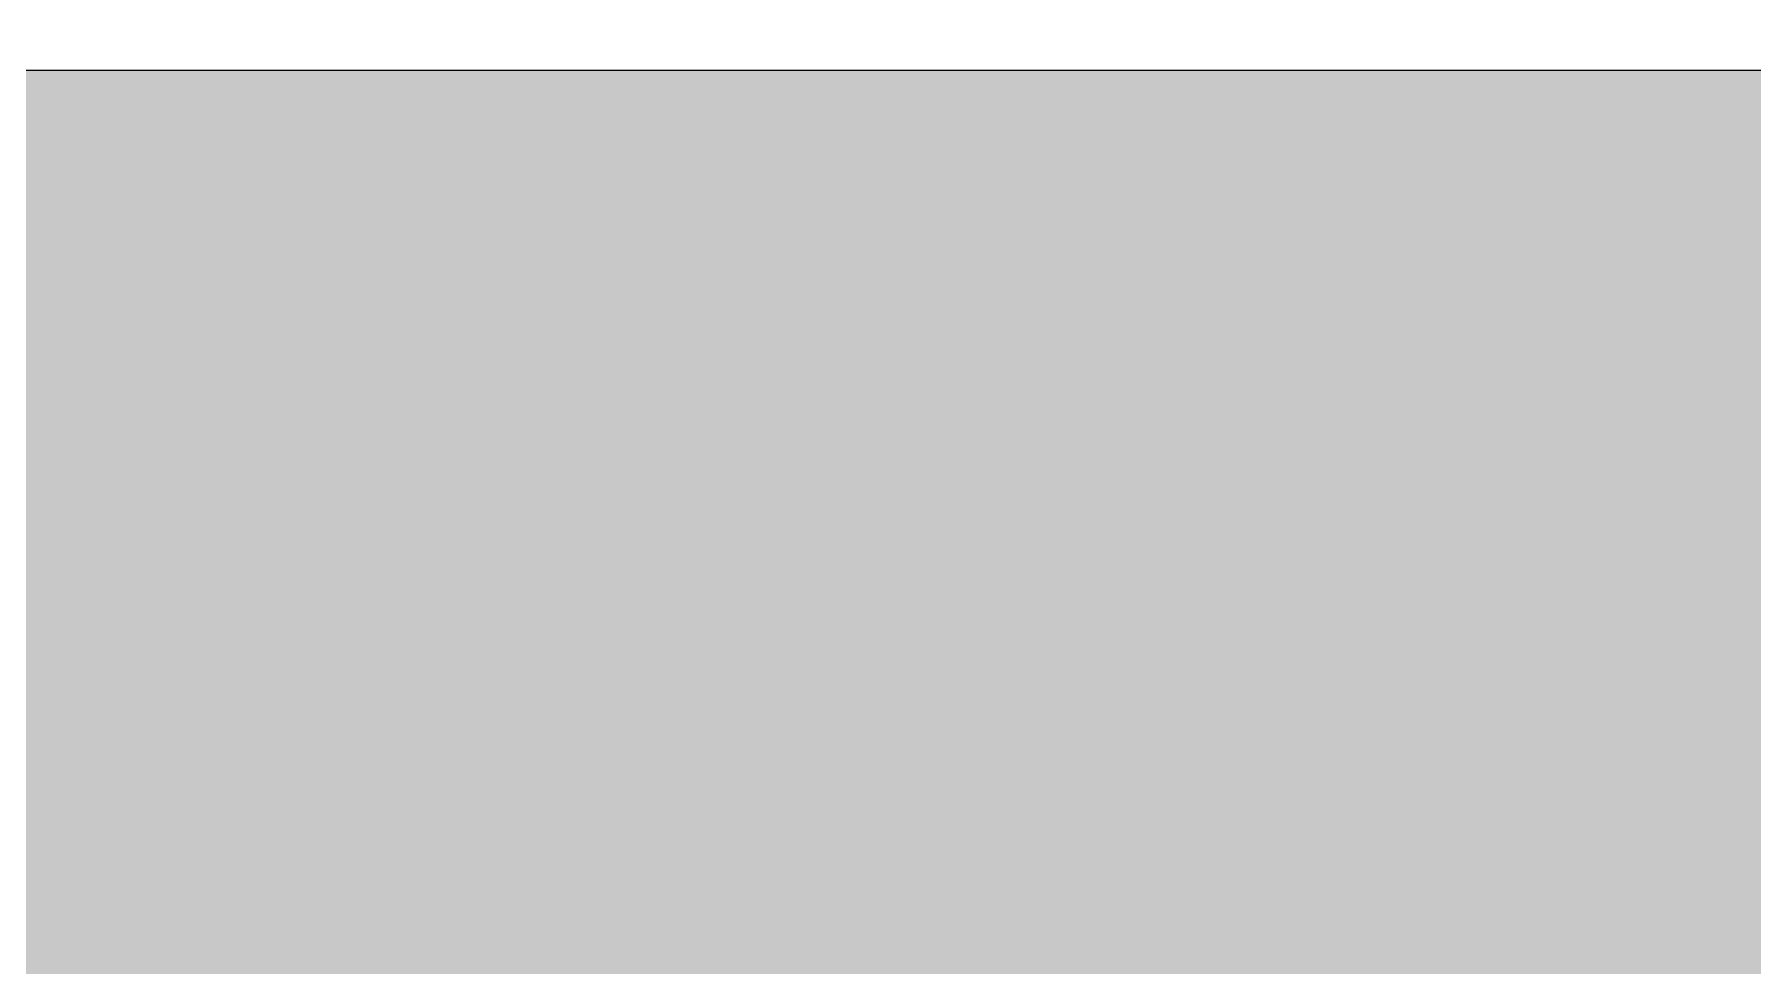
# Model space of a CAD drawing. Header units: metres. Extents: x 149 to 429, y -3 to 162.
# Drawn here: x 355.691 to 355.9687, y 108.3695 to 108.52 of the extents above; entities that cross this region are included whole.
import ezdxf

# ---------------------------------------------------------------- set-up
doc = ezdxf.new("R2010")
doc.units = ezdxf.units.M
doc.layers.add('1053_ARQ_BASE_MATADOURO_2_dwg', color=7, linetype='Continuous', lineweight=5, true_color=0x767676)
doc.layers.add('A-PISO', color=7, linetype='Continuous', lineweight=5)
doc.layers.add('A-WALL', color=7, linetype='Continuous', lineweight=9)

# ---------------------------------------------------------------- blocks, each defined once
blk = doc.blocks.new('1053_ARQ_BASE_MATADOURO_2_dwg-3637054-TÉRREO 1_20 - Dependente 2')
at = {"layer": 'A-PISO', "color": 253, "true_color": 0xaaaaaa, "flags": 128}
blk.add_lwpolyline([(159.53941, 75.07815), (159.53941, 75.32815), (139.88414, 75.32815), (139.83114, 75.32815), (139.32393, 75.61583)], dxfattribs=at)

msp = doc.modelspace()

# ---------------------------------------------------------------- hatches: boundary and pattern name
at = {"layer": 'A-WALL', "true_color": 0xffd4aa, "transparency": 33554483}
h = msp.add_hatch(color=41, dxfattribs=at)
h.paths.add_polyline_path([(346.28918, 108.26418), (365.94445, 108.27563), (365.94445, 108.51418), (346.28918, 108.51418)])
h.paths.add_polyline_path([(365.90855, 108.26508), (365.89473, 108.28813), (365.915, 108.29071), (365.90851, 108.26938)])
h.paths.add_polyline_path([(365.71204, 108.26938), (355.90636, 108.27865), (355.90706, 108.29438), (365.88503, 108.28512), (365.87991, 108.26938)])
h.paths.add_polyline_path([(351.41652, 108.26938), (350.72056, 108.27865), (350.72056, 108.29438), (353.25456, 108.28512), (353.25456, 108.26938), (352.05518, 108.26938)])
h.paths.add_polyline_path([(347.58456, 108.26938), (346.76698, 108.27865), (346.76698, 108.29438), (348.05456, 108.28512), (348.05456, 108.26938)])
h.paths.add_polyline_path([(350.65456, 108.26938), (348.12056, 108.27865), (348.12056, 108.29438), (350.65456, 108.28512), (350.65456, 108.26982)])
h.paths.add_polyline_path([(353.32056, 108.26938), (353.32056, 108.29438), (355.86806, 108.28512), (355.86806, 108.26938), (353.3325, 108.26938)])

# ---------------------------------------------------------------- linework, layer by layer
at = {"layer": 'A-WALL', "color": 253, "true_color": 0xaaaaaa}
msp.add_line((365.94445, 108.51418), (346.28918, 108.51418), dxfattribs=at)

# ---------------------------------------------------------------- block references
at = {"layer": '1053_ARQ_BASE_MATADOURO_2_dwg', "color": 253, "true_color": 0xaaaaaa}
msp.add_blockref('1053_ARQ_BASE_MATADOURO_2_dwg-3637054-TÉRREO 1_20 - Dependente 2', (206.40504, 33.18603), dxfattribs=at)

doc.saveas('drawing.dxf')
